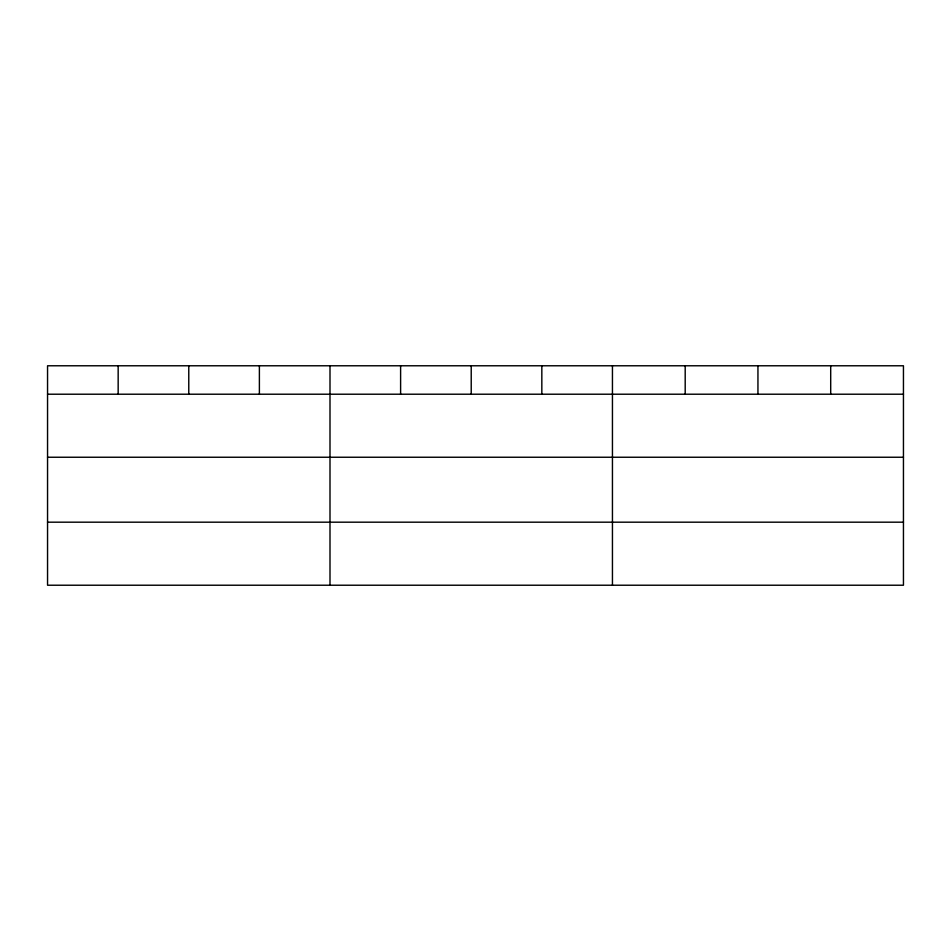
<?xml version="1.0" encoding="UTF-8"?>
<svg xmlns="http://www.w3.org/2000/svg" width="951" height="951" viewBox="0 0 951 951"><rect width="100%" height="100%" fill="white"/><g stroke="black" fill="none" stroke-linecap="round" stroke-linejoin="round"><path stroke-width="1.43" d="M903.45 457.241L903.45 365.778L47.55 365.778L47.55 585.222L903.45 585.222L903.45 457.241L47.55 457.241M47.55 394.213L903.45 394.213M47.55 522.182L903.45 522.182M830.698 365.778L830.698 394.213M757.947 365.778L757.947 394.213M685.195 365.778L685.195 394.213M612.444 365.778L612.444 585.222M541.832 365.778L541.832 394.213M471.22 365.778L471.22 394.213M400.609 365.778L400.609 394.213M329.997 365.778L329.997 585.222M259.385 365.778L259.385 394.213M188.774 365.778L188.774 394.213M118.162 365.778L118.162 394.213"/></g></svg>
